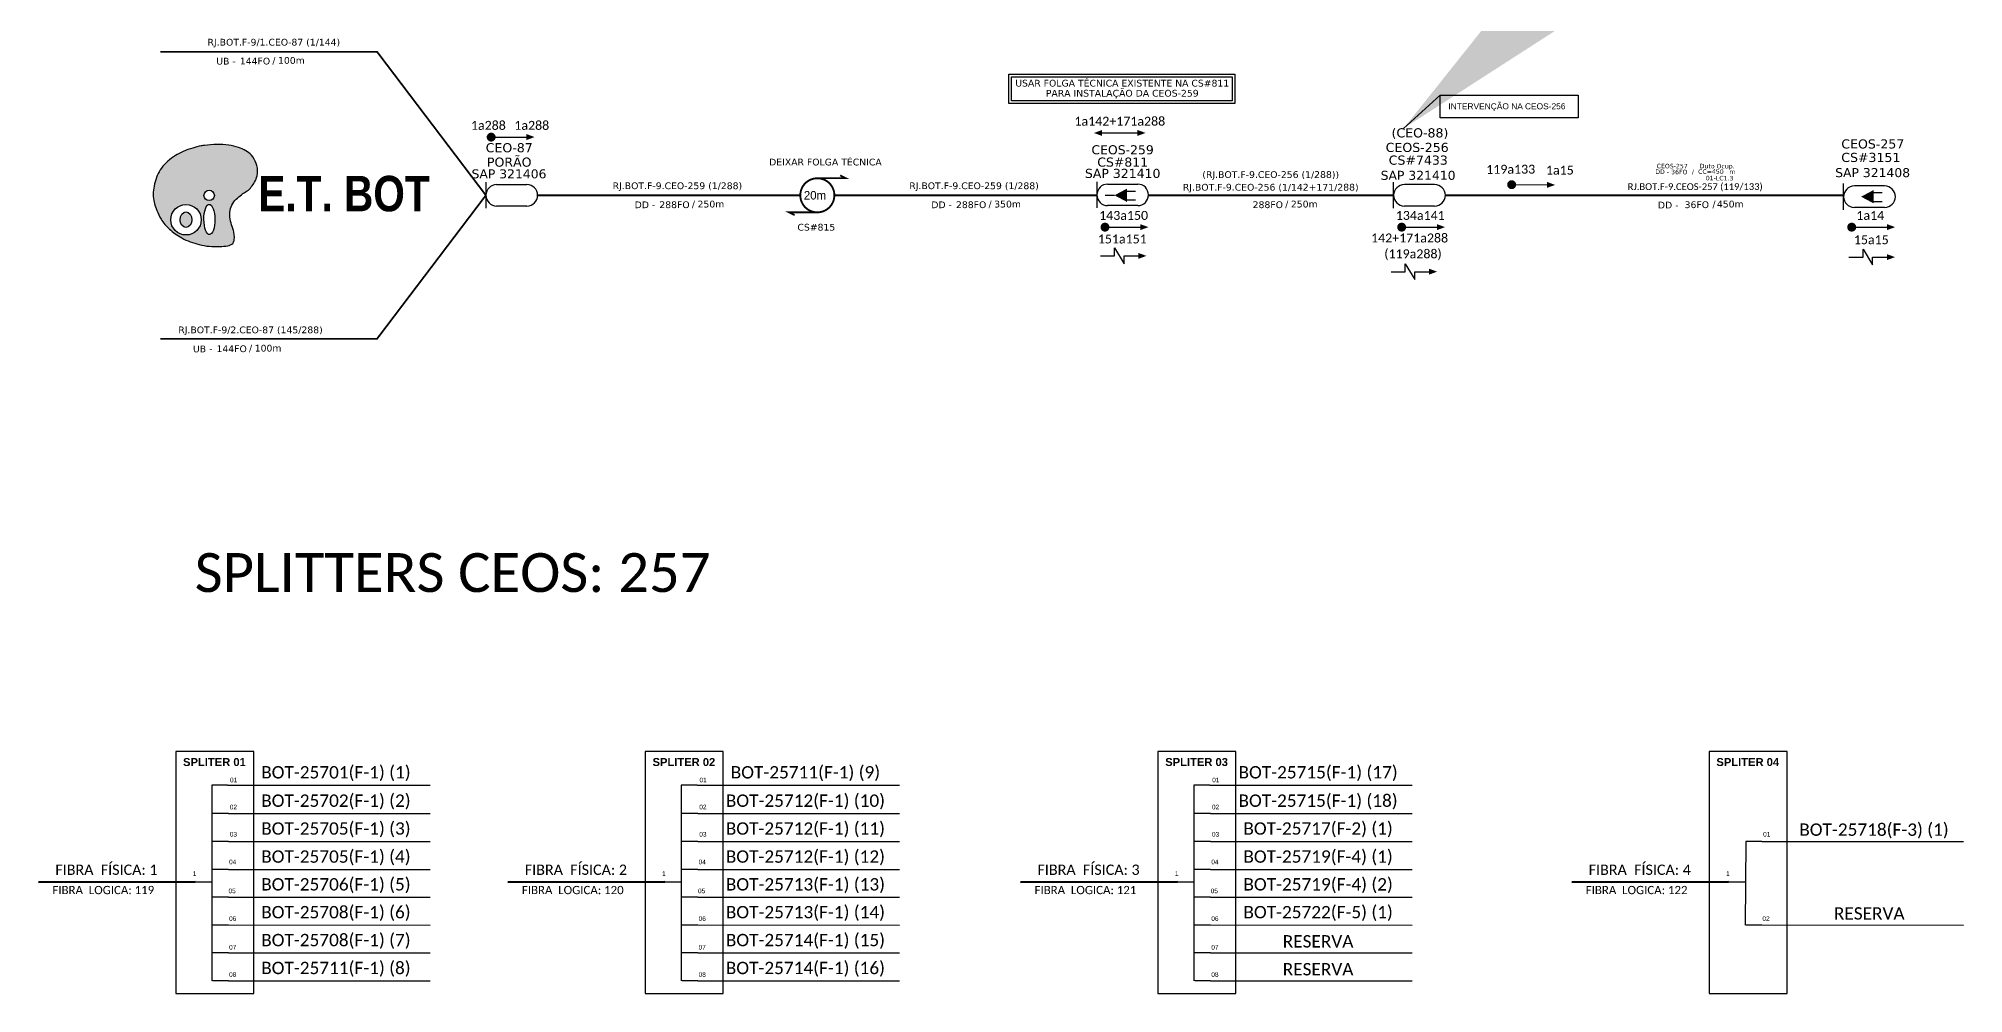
# Model space of a CAD drawing. Header units: millimetres. Extents: x 8485 to 9008, y -2695 to -2035.
# Drawn here: x 8543.5 to 8970.5, y -2247.3 to -2035.5 of the extents above; entities that cross this region are included whole.
import ezdxf
from ezdxf.enums import TextEntityAlignment as Align

# ---------------------------------------------------------------- set-up
doc = ezdxf.new("R2010")
doc.units = ezdxf.units.MM
doc.header["$MEASUREMENT"] = 0
doc.layers.add('10.4-Postes', color=1, linetype='Continuous', lineweight=0)
doc.layers.add('40.1-ETIQUETAS', color=1, linetype='Continuous', lineweight=20)
for name, color, linetype in [('20.4-CEOS', 1, 'Continuous'), ('20.5-CABO AÉREO', 1, 'Continuous'), ('20.5-CEO', 1, 'Continuous'), ('E.T.', 7, 'Continuous'), ('label_cabos', 7, 'Continuous'), ('SETA', 7, 'Continuous')]:
    doc.layers.add(name, color=color, linetype=linetype)
doc.styles.add('ARIAL', font='arial.ttf')
doc.styles.add('ROMANS', font='romans.shx')
doc.styles.add('siredit', font='verdana.ttf')
doc.styles.add('SWISS BIT', font='swisscb.ttf')
doc.dimstyles.new('CL', dxfattribs={"dimtxt": 1, "dimasz": 2, "dimexe": 0.18, "dimexo": 0.0625, "dimgap": 0.09, "dimtad": 0, "dimdec": 0, "dimrnd": 1, "dimzin": 0, "dimdsep": 46, "dimtxsty": 'siredit', "dimblk": 'NONE', "dimcen": 0, "dimse1": 1, "dimse2": 1, "dimsd1": 1, "dimsd2": 1, "dimclrt": 7, "dimadec": 0, "dimazin": 0, "dimtfac": 1, "dimtdec": 0, "dimtofl": 0, "dimtmove": 0, "dimatfit": 3, "dimfxl": 0, "dimtolj": 1, "dimtzin": 0, "dimarcsym": 0})

# ---------------------------------------------------------------- blocks, each defined once
blk = doc.blocks.new('ETIQUETA_RS5F')
at = {"layer": '40.1-ETIQUETAS', "color": 0, "style": 'siredit'}
blk.add_text('/', height=1.5, dxfattribs=at).set_placement((1.55, -1.95), align=Align.MIDDLE_RIGHT)
for tag, p in [('ETIQUETA_R_PRIMARIA', (1.18, 4.1)), ('ETIQUETA_R_SECUNDARIA', (1.18, 2.1)), ('F_ATIVAS/F_MORTAS', (1.11, -4.24))]:
    blk.add_attdef(tag, text='', height=1.5, dxfattribs=at).set_placement(p, align=Align.MIDDLE_CENTER)
for tag, p in [('TIPO_CABO', (-6.62, -2.12)), ('CAP_CABO', (0.37, -2.09))]:
    blk.add_attdef(tag, text='', height=1.5, dxfattribs=at).set_placement(p, align=Align.MIDDLE_RIGHT)
blk.add_attdef('METROS', text='', height=1.5, dxfattribs=at).set_placement((2.11, -1.95), align=Align.MIDDLE_LEFT)
for tag, p in [('FUSÃO_1', (0.82, -8.39)), ('FUSÃO_2', (0.82, -10.6)), ('FUSÃO_3', (0.82, -12.93)), ('FUSÃO_4', (0.82, -15.14)), ('FUSÃO_5', (0.82, -17.16))]:
    blk.add_attdef(tag, text='', height=1.5, dxfattribs=at).set_placement(p, align=Align.CENTER)
blk = doc.blocks.new('OI')
h = blk.add_hatch(color=40)
edge = h.paths.add_edge_path()
edge.add_spline(control_points=[(4.35, -0.67), (3.92, -0.99), (3.26, -1.5), (2.81, -2.59), (2.9, -3.5), (3.06, -4.27), (3.31, -4.85), (3.37, -5.39), (3.4, -5.88), (3.2, -6.4), (2.54, -6.61), (1.65, -6.63), (0.55, -6.67), (-0.56, -6.42), (-1.61, -6.14), (-2.77, -5.61), (-3.92, -4.77), (-4.89, -3.7), (-5.34, -2.65), (-5.6, -1.94), (-5.85, -0.96), (-5.71, 0.47), (-5.1, 2.02), (-4.14, 3.02), (-3.3, 3.61), (-2.37, 4.16), (-1.36, 4.44), (-0.56, 4.7), (0.79, 4.85), (2.24, 4.97), (3.79, 4.57), (4.67, 4.21), (5.44, 3.65), (5.76, 2.99), (6.03, 2.21), (6.01, 1.46), (5.72, 0.64), (5.31, 0.08), (4.88, -0.38), (4.51, -0.55), (4.35, -0.67)], knot_values=[0, 0, 0, 0, 1.60434, 2.417191, 3.427595, 4.282808, 4.776746, 5.304182, 5.888771, 6.258406, 6.858137, 7.79129, 8.986195, 10.124242, 11.187857, 12.242908, 13.953784, 15.414161, 16.515391, 17.349188, 17.675853, 19.552021, 21.515531, 22.568638, 23.63245, 24.621084, 25.782718, 26.745347, 27.142653, 29.870543, 31.004649, 31.921532, 32.709589, 33.801391, 34.042471, 35.192333, 35.971461, 36.628871, 37.254359, 37.836911, 37.836911, 37.836911, 37.836911], degree=3, periodic=0)
h.paths.add_polyline_path([(1.13, -0.87, -1), (-0.04, -0.87, -1)], flags=16)
edge = h.paths.add_edge_path(flags=16)
edge.add_ellipse((0.56, -3.59), major_axis=(-0.02, 1.71), ratio=0.361305, start_angle=0, end_angle=360)
h.paths.add_polyline_path([(-0.36, -3.62, -1), (-3.8, -3.62, -1)], flags=16)
edge = h.paths.add_edge_path(flags=0)
edge.add_ellipse((-2.08, -3.62), major_axis=(0, 0.885), ratio=0.758294, start_angle=0, end_angle=360)
at = {"color": 40}
for centre, radius in [((-2.08, -3.62), 1.72), ((0.54, -0.87), 0.587)]:
    blk.add_circle(centre, radius, dxfattribs=at)
blk.add_ellipse((0.56, -3.59), major_axis=(-0.02, 1.71), ratio=0.361305, dxfattribs=at)
blk.add_ellipse((-2.08, -3.62), major_axis=(0, 0.885), ratio=0.758294, start_param=-3.141592653589791, end_param=3.141592653589791, dxfattribs=at)
at = {"color": 40, "start_tangent": (-0.800898, -0.598801), "end_tangent": (-0.800898, -0.598801)}
blk.add_spline([(4.35, -0.67), (3.2, -1.78), (2.9, -2.54), (2.92, -3.55), (3.12, -4.38), (3.28, -4.85), (3.37, -5.37), (3.35, -5.95), (3.2, -6.29), (2.66, -6.55), (1.73, -6.63), (0.54, -6.62), (-0.58, -6.41), (-1.6, -6.11), (-2.56, -5.67), (-3.95, -4.67), (-4.89, -3.56), (-5.37, -2.56), (-5.64, -1.78), (-5.72, -1.46), (-5.63, 0.42), (-4.84, 2.22), (-4.13, 2.99), (-3.27, 3.62), (-2.4, 4.09), (-1.3, 4.47), (-0.37, 4.72), (0.02, 4.77), (2.75, 4.8), (3.85, 4.53), (4.69, 4.16), (5.31, 3.68), (5.85, 2.73), (5.93, 2.5), (5.94, 1.35), (5.67, 0.62), (5.29, 0.08), (4.84, -0.36), (4.35, -0.67)], degree=3, dxfattribs=at)
blk = doc.blocks.new('_None')
blk = doc.blocks.new('*U31')
at = {"layer": '20.5-CEO'}
for p, q in [((-1.56, 1.26), (1.8, 1.26)), ((1.8, -1.13), (-1.56, -1.13))]:
    blk.add_line(p, q, dxfattribs=at)
blk.add_lwpolyline([(-2.75, 1.51), (-2.75, -1.38)], dxfattribs=at)
for centre, start, end in [((-1.56, 0.07), 90, 270), ((1.8, 0.07), 270, 90)]:
    blk.add_arc(centre, 1.2, start, end, dxfattribs=at)
at = {"layer": '20.5-CEO', "color": 7, "style": 'siredit'}
for tag, p in [('FID', (0.11, 5.61)), ('LOCAL', (0.12, 4.23)), ('SAP', (0.12, 2.97)), ('FIBRAS_RESERVA', (0.12, -1.94))]:
    blk.add_attdef(tag, text='', height=1.01, dxfattribs=at).set_placement(p, align=Align.TOP_CENTER)
for tag, flags, p in [('ID_ATIVIDADE', 3, (0.11, -3.51)), ('FATOR', 1, (0.11, -4.82))]:
    blk.add_attdef(tag, text='', height=1.01, dxfattribs=dict(at, flags=flags)).set_placement(p, align=Align.TOP_CENTER)
at = {"layer": '20.5-CEO', "color": 7, "style": 'siredit', "flags": 3}
blk.add_attdef('QTDE', (-4.88, -7.06), '', height=1.01, dxfattribs=at)
blk = doc.blocks.new('Inst CB DT OCUP CFOA-SM-DD-S-36')
at = {"layer": 'label_cabos', "color": 0, "style": 'siredit'}
for tag, flags, p in [('ID_ATIVIDADE', 3, (1.31, 2.67)), ('FATOR', 1, (11.56, 2.55))]:
    blk.add_attdef(tag, text='', height=1, rotation=359.69, dxfattribs=dict(at, flags=flags)).set_placement(p, align=Align.MIDDLE_CENTER)
for tag, p in [('TIPO_CABO', (1.11, 0)), ('DESTINO_CABO', (3.13, 1.26)), ('CABO', (4.69, -0.05)), ('/', (7.71, -0.05)), ('LANCE', (10.41, 0.02)), ('TIPO_CABO', (13.11, 1.24)), ('UND', (16.46, 0)), ('FID', (13.65, -1.41))]:
    blk.add_attdef(tag, text='', height=1, rotation=359.69, dxfattribs=at).set_placement(p, align=Align.MIDDLE_CENTER)
blk.add_attdef('QTDE', (11.93, -0.45), '', height=1, rotation=359.69, dxfattribs=at)
blk = doc.blocks.new('*U28')
at = {"color": 3}
blk.add_lwpolyline([(0.0000405, 0.000041), (0.0001936, 0.000041), (0.0001936, 0.0000158), (0.0000405, 0.0000158)], close=True, dxfattribs=at)
at = {"color": 3, "style": 'ARIAL'}
blk.add_attdef('SERVIÇO_EM_EMENDA_EXIST', text='', height=0.00000666, dxfattribs=at).set_placement((0.0001321, 0.0000254), align=Align.RIGHT)
blk.add_attdef('FID', (0.0001344, 0.0000254), '', height=0.00000666, dxfattribs=at)
at = {"layer": '10.4-Postes', "lineweight": 0, "style": 'ROMANS'}
for tag, p, flags in [('ID_ATIVIDADE', (-0.0000068, -0.0000086), 3), ('QTDE', (-0.000006, -0.000014), 3), ('FATOR', (-0.0000019, -0.0000113), 1)]:
    blk.add_attdef(tag, p, '', height=0.00000209, dxfattribs=dict(at, flags=flags))
at = {"color": 3}
blk.add_leader([(-0.0000002, 0.0000042), (0.0000405, 0.000041)], dimstyle='CL', override={"dimgap": 0.09, "dimtad": 0}, dxfattribs=at)

msp = doc.modelspace()

# ---------------------------------------------------------------- linework, layer by layer
at = {"color": 7, "linetype": 'Continuous'}
for p, q in [((8581.88, -2201.06), (8581.88, -2244.49)), ((8585.4, -2201.06), (8581.88, -2201.06)), ((8686.05, -2201.06), (8686.05, -2244.49)), ((8689.56, -2201.06), (8686.05, -2201.06)), ((8799.8, -2201.06), (8799.8, -2244.49)), ((8803.32, -2201.06), (8799.8, -2201.06)), ((8585.58, -2207.35), (8582.06, -2207.35)), ((8689.74, -2207.35), (8686.23, -2207.35)), ((8803.49, -2207.35), (8799.98, -2207.35)), ((8585.58, -2213.54), (8582.06, -2213.54)), ((8689.74, -2213.54), (8686.23, -2213.54)), ((8803.49, -2213.54), (8799.98, -2213.54)), ((8922.26, -2213.54), (8922.09, -2232.09)), ((8925.78, -2213.54), (8922.26, -2213.54)), ((8585.58, -2219.76), (8582.06, -2219.76)), ((8689.74, -2219.76), (8686.23, -2219.76)), ((8803.49, -2219.76), (8799.98, -2219.76)), ((8578.24, -2222.49), (8581.87, -2222.49)), ((8682.4, -2222.49), (8686.03, -2222.49)), ((8796.15, -2222.49), (8799.78, -2222.49)), ((8918.44, -2222.49), (8922.07, -2222.49)), ((8585.58, -2225.92), (8582.06, -2225.92)), ((8689.74, -2225.92), (8686.23, -2225.92)), ((8803.49, -2225.92), (8799.98, -2225.92)), ((8585.58, -2232.09), (8582.06, -2232.09)), ((8689.74, -2232.09), (8686.23, -2232.09)), ((8803.49, -2232.09), (8799.98, -2232.09)), ((8925.78, -2232.09), (8922.26, -2232.09)), ((8585.58, -2238.28), (8582.06, -2238.28)), ((8689.74, -2238.28), (8686.23, -2238.28)), ((8803.49, -2238.28), (8799.98, -2238.28)), ((8585.58, -2244.46), (8582.06, -2244.46)), ((8689.74, -2244.46), (8686.23, -2244.46)), ((8803.49, -2244.46), (8799.98, -2244.46))]:
    msp.add_line(p, q, dxfattribs=at)
at = {"color": 10, "linetype": 'Continuous'}
for p, q in [((8585.4, -2201.06), (8630.35, -2201.08)), ((8689.56, -2201.06), (8734.51, -2201.08)), ((8803.32, -2201.06), (8848.26, -2201.08)), ((8585.58, -2207.35), (8630.35, -2207.36)), ((8689.74, -2207.35), (8734.51, -2207.36)), ((8803.49, -2207.35), (8848.26, -2207.36)), ((8585.58, -2213.53), (8630.35, -2213.54)), ((8689.74, -2213.53), (8734.51, -2213.54)), ((8803.49, -2213.53), (8848.26, -2213.54)), ((8925.78, -2213.53), (8970.55, -2213.54)), ((8585.58, -2219.75), (8630.35, -2219.76)), ((8689.74, -2219.75), (8734.51, -2219.76)), ((8803.49, -2219.75), (8848.26, -2219.76)), ((8585.58, -2225.91), (8630.35, -2225.93)), ((8689.74, -2225.91), (8734.51, -2225.93)), ((8803.49, -2225.91), (8848.26, -2225.93)), ((8585.58, -2232.08), (8630.35, -2232.09)), ((8689.74, -2232.08), (8734.51, -2232.09)), ((8803.49, -2232.08), (8848.26, -2232.09)), ((8925.78, -2232.08), (8970.55, -2232.09)), ((8585.58, -2238.27), (8630.35, -2238.28)), ((8689.74, -2238.27), (8734.51, -2238.28)), ((8803.49, -2238.27), (8848.26, -2238.28)), ((8585.58, -2244.46), (8630.35, -2244.47)), ((8689.74, -2244.46), (8734.51, -2244.47)), ((8803.49, -2244.46), (8848.26, -2244.47))]:
    msp.add_line(p, q, dxfattribs=at)
at = {"color": 1, "linetype": 'Continuous', "lineweight": 60}
for p, q in [((8578.24, -2222.49), (8543.45, -2222.6)), ((8682.4, -2222.49), (8647.61, -2222.6)), ((8796.15, -2222.49), (8761.36, -2222.6)), ((8918.44, -2222.49), (8883.65, -2222.6))]:
    msp.add_line(p, q, dxfattribs=at)
at = {"color": 3}
for points in [[(8758.77, -2043.35), (8808.89, -2043.35), (8808.89, -2049.85), (8758.77, -2049.85)], [(8759.36, -2043.95), (8808.29, -2043.95), (8808.29, -2049.25), (8759.36, -2049.25)]]:
    msp.add_lwpolyline(points, close=True, dxfattribs=at)
at = {"color": 0, "const_width": 0.99}
for points in [[(8643.39, -2057.33, 1), (8644.38, -2057.33, 1)], [(8869.81, -2067.87, 1), (8870.8, -2067.88, 1)], [(8779.58, -2077.3, 1), (8780.57, -2077.3, 1)], [(8845.4, -2077.3, 1), (8846.39, -2077.3, 1)], [(8945.25, -2077.3, 1), (8946.24, -2077.3, 1)]]:
    msp.add_lwpolyline(points, format="xyb", close=True, dxfattribs=at)
at = {"color": 5, "const_width": 0.42}
msp.add_lwpolyline([(8716.25, -2066.45, 1.000012), (8716.25, -2074.01, 0.999978)], format="xyb", close=True, dxfattribs=at)
at = {"color": 5, "const_width": 0.394}
for points in [[(8716.25, -2066.45), (8722.55, -2066.45), (8721.29, -2065.82)], [(8716.25, -2074.01), (8709.95, -2074.01), (8711.21, -2074.64)]]:
    msp.add_lwpolyline(points, dxfattribs=at)
at = {"color": 0}
for points in [[(8782.2, -2083.67), (8782.2, -2081.92), (8784.29, -2085.42), (8784.3, -2083.67)], [(8948.3, -2083.94), (8948.3, -2082.19), (8950.39, -2085.69), (8950.39, -2083.94)], [(8846.7, -2087.17), (8846.7, -2085.42), (8848.79, -2088.92), (8848.79, -2087.17)]]:
    msp.add_lwpolyline(points, dxfattribs=at)
at = {"color": 7}
for points in [[(8573.92, -2247.28), (8591.2, -2247.28), (8591.2, -2193.62), (8573.92, -2193.62)], [(8678.08, -2247.28), (8695.36, -2247.28), (8695.36, -2193.62), (8678.08, -2193.62)], [(8791.83, -2247.28), (8809.11, -2247.28), (8809.11, -2193.62), (8791.83, -2193.62)], [(8914.12, -2247.28), (8931.4, -2247.28), (8931.4, -2193.62), (8914.12, -2193.62)]]:
    msp.add_lwpolyline(points, close=True, dxfattribs=at)
at = {"layer": '20.4-CEOS', "color": 5}
for p, q in [((8853.21, -2067.83), (8846.5, -2067.83)), ((8853.21, -2072.62), (8846.5, -2072.62))]:
    msp.add_line(p, q, dxfattribs=at)
at = {"layer": '20.4-CEOS', "color": 8}
for p, q in [((8953.04, -2068.15), (8946.33, -2068.15)), ((8953.04, -2072.93), (8946.33, -2072.93))]:
    msp.add_line(p, q, dxfattribs=at)
for points in [[(8780.14, -2070.23), (8782.18, -2070.23)], [(8784.83, -2069.28), (8786.87, -2069.28)], [(8784.83, -2071.27), (8786.87, -2071.27)], [(8943.93, -2073.43), (8943.93, -2067.65)], [(8950.48, -2069.59), (8952.52, -2069.59)], [(8950.48, -2071.58), (8952.52, -2071.58)]]:
    msp.add_lwpolyline(points, dxfattribs=at)
for points in [[(8782.18, -2070.23, 0, 2.95, 0), (8784.95, -2070.23, 2.95, 2.95, 0)], [(8947.83, -2070.54, 0, 2.95, 0), (8950.6, -2070.54, 2.95, 2.95, 0)]]:
    msp.add_lwpolyline(points, format="xyseb", dxfattribs=at)
at = {"layer": '20.4-CEOS', "color": 5}
msp.add_lwpolyline([(8844.11, -2073.11), (8844.11, -2067.34)], dxfattribs=at)
for centre, start, end in [((8846.5, -2070.23), 90, 270), ((8853.21, -2070.23), 270, 90)]:
    msp.add_arc(centre, 2.39, start, end, dxfattribs=at)
at = {"layer": '20.4-CEOS', "color": 8}
for centre, start, end in [((8946.33, -2070.54), 90, 270), ((8953.04, -2070.54), 270, 90)]:
    msp.add_arc(centre, 2.39, start, end, dxfattribs=at)
at = {"layer": '20.5-CABO AÉREO', "color": 5, "ltscale": 50, "const_width": 0.4}
for points in [[(8570.5, -2038.4), (8618.57, -2038.4), (8642.71, -2070.23)], [(8570.5, -2102.05), (8618.57, -2102.05), (8642.71, -2070.23)], [(8654.21, -2070.23), (8712.47, -2070.23)], [(8720.03, -2070.23), (8778.29, -2070.23)], [(8789.79, -2070.23), (8844.11, -2070.23)]]:
    msp.add_lwpolyline(points, dxfattribs=at)
at = {"layer": '20.5-CABO AÉREO', "color": 1, "ltscale": 50, "const_width": 0.4}
msp.add_lwpolyline([(8855.61, -2070.23), (8943.95, -2070.23)], dxfattribs=at)
at = {"layer": '20.5-CEO', "color": 5}
for p, q in [((8645.1, -2067.84), (8651.8, -2067.84)), ((8651.8, -2072.62), (8645.1, -2072.62))]:
    msp.add_line(p, q, dxfattribs=at)
msp.add_lwpolyline([(8642.71, -2067.35), (8642.71, -2073.11)], dxfattribs=at)
for centre, start, end in [((8645.1, -2070.23), 90, 270), ((8651.8, -2070.23), 270, 90)]:
    msp.add_arc(centre, 2.39, start, end, dxfattribs=at)
at = {"layer": 'SETA', "color": 0}
for points in [[(8643.89, -2057.33), (8652.4, -2057.33)], [(8779.44, -2056.41), (8787.95, -2056.41)], [(8870.3, -2067.87), (8878.81, -2067.94)], [(8780.07, -2077.3), (8788.58, -2077.3)], [(8845.89, -2077.3), (8854.4, -2077.3)], [(8945.74, -2077.3), (8954.25, -2077.3)], [(8779.04, -2083.67), (8782.2, -2083.67)], [(8784.3, -2083.67), (8787.46, -2083.67)], [(8945.14, -2083.94), (8948.3, -2083.94)], [(8950.39, -2083.94), (8953.55, -2083.94)], [(8843.54, -2087.17), (8846.7, -2087.17)], [(8848.79, -2087.17), (8851.95, -2087.17)]]:
    msp.add_lwpolyline(points, dxfattribs=at)
for points in [[(8651.72, -2056.65), (8653.53, -2057.31), (8651.72, -2057.97)], [(8779.44, -2055.75), (8777.63, -2056.41), (8779.44, -2057.07)], [(8787.27, -2055.74), (8789.08, -2056.4), (8787.27, -2057.06)], [(8878.13, -2067.26), (8879.94, -2067.93), (8878.12, -2068.58)], [(8787.9, -2076.63), (8789.72, -2077.29), (8787.9, -2077.95)], [(8853.72, -2076.63), (8855.53, -2077.29), (8853.72, -2077.95)], [(8953.57, -2076.63), (8955.38, -2077.29), (8953.57, -2077.95)], [(8787.46, -2083.01), (8789.27, -2083.67), (8787.46, -2084.33)], [(8953.55, -2083.28), (8955.37, -2083.94), (8953.55, -2084.6)], [(8851.95, -2086.51), (8853.77, -2087.17), (8851.95, -2087.83)]]:
    msp.add_solid(points, dxfattribs=at)

# ---------------------------------------------------------------- block references
at = {"color": 0, "lineweight": 0, "xscale": 199999.9999999376, "yscale": 199999.9999999367, "zscale": 199999.9999999376}
msp.add_blockref('*U28', (8846.37, -2056.23), dxfattribs=at).add_auto_attribs({'SERVIÇO_EM_EMENDA_EXIST': 'INTERVENÇÃO NA', 'FID': 'CEOS-256'})
at = {"color": 6, "lineweight": 0}
ref = msp.add_blockref('Inst CB DT OCUP CFOA-SM-DD-S-36', (8902.79, -2065.01), dxfattribs=at)
ref.add_attrib('DESTINO_CABO', 'CEOS-257', dxfattribs={"layer": 'label_cabos', "color": 0, "height": 1, "rotation": 359.69, "style": 'siredit'}).set_placement((8905.92, -2063.75), align=Align.MIDDLE_CENTER)
ref.add_attrib('TIPO_CABO', 'Duto Ocup.', dxfattribs={"layer": 'label_cabos', "color": 0, "height": 1, "rotation": 359.69, "style": 'siredit'}).set_placement((8915.9, -2063.76), align=Align.MIDDLE_CENTER)
ref.add_attrib('/', '/', dxfattribs={"layer": 'label_cabos', "color": 0, "height": 1, "rotation": 359.69, "style": 'siredit'}).set_placement((8910.51, -2065.06), align=Align.MIDDLE_CENTER)
ref.add_attrib('FID', '01-LC1.3', dxfattribs={"layer": 'label_cabos', "color": 0, "height": 1, "rotation": 359.69, "style": 'siredit'}).set_placement((8916.44, -2066.42), align=Align.MIDDLE_CENTER)
ref.add_attrib('LANCE', 'CC=', dxfattribs={"layer": 'label_cabos', "color": 0, "height": 1, "rotation": 359.69, "style": 'siredit'}).set_placement((8913.2, -2064.99), align=Align.MIDDLE_CENTER)
ref.add_attrib('UND', 'm', dxfattribs={"layer": 'label_cabos', "color": 0, "height": 1, "rotation": 359.69, "style": 'siredit'}).set_placement((8919.26, -2065.01), align=Align.MIDDLE_CENTER)
ref.add_attrib('CABO', '36FO', dxfattribs={"layer": 'label_cabos', "color": 0, "height": 1, "rotation": 359.69, "style": 'siredit'}).set_placement((8907.48, -2065.06), align=Align.MIDDLE_CENTER)
ref.add_attrib('TIPO_CABO', 'DD - ', dxfattribs={"layer": 'label_cabos', "color": 0, "height": 1, "rotation": 359.69, "style": 'siredit'}).set_placement((8903.9, -2065.01), align=Align.MIDDLE_CENTER)
ref.add_attrib('QTDE', '450', (8914.72, -2065.46), dxfattribs={"layer": 'label_cabos', "color": 0, "height": 1, "rotation": 359.69, "style": 'siredit'})
at = {"layer": '20.5-CEO', "color": 0, "lineweight": 0}
ref = msp.add_blockref('*U31', (8783.76, -2070.28), dxfattribs=dict(at, xscale=1.988185211695964, yscale=1.988185211695054, zscale=1.988185211695246))
ref.add_attrib('LOCAL', 'CS#811', dxfattribs={"color": 7, "height": 2.016, "style": 'siredit'}).set_placement((8784, -2061.86), align=Align.TOP_CENTER)
ref.add_attrib('SAP', 'SAP 321410', dxfattribs={"color": 7, "height": 2.016, "style": 'siredit'}).set_placement((8784, -2064.36), align=Align.TOP_CENTER)
ref.add_attrib('FID', 'CEOS-259', dxfattribs={"layer": '20.4-CEOS', "color": 7, "height": 2.007, "style": 'siredit'}).set_placement((8783.98, -2059.13), align=Align.TOP_CENTER)
at = {"layer": '40.1-ETIQUETAS', "color": 0}
ref = msp.add_blockref('ETIQUETA_RS5F', (8594.48, -2038.37), dxfattribs=at)
ref.add_attrib('ETIQUETA_R_SECUNDARIA', 'RJ.BOT.F-9/1.CEO-87 (1/144)', dxfattribs={"color": 0, "height": 1.5, "style": 'siredit'}).set_placement((8595.66, -2036.27), align=Align.MIDDLE_CENTER)
ref.add_attrib('TIPO_CABO', 'UB - ', dxfattribs={"color": 0, "height": 1.5, "style": 'siredit'}).set_placement((8587.86, -2040.48), align=Align.MIDDLE_RIGHT)
ref.add_attrib('CAP_CABO', '144FO', dxfattribs={"color": 0, "height": 1.5, "style": 'siredit'}).set_placement((8594.85, -2040.46), align=Align.MIDDLE_RIGHT)
ref.add_attrib('METROS', '100m', dxfattribs={"color": 0, "height": 1.5, "style": 'siredit'}).set_placement((8596.59, -2040.32), align=Align.MIDDLE_LEFT)
ref = msp.add_blockref('ETIQUETA_RS5F', (8589.3, -2102.18), dxfattribs=at)
ref.add_attrib('ETIQUETA_R_SECUNDARIA', 'RJ.BOT.F-9/2.CEO-87 (145/288)', dxfattribs={"color": 0, "height": 1.5, "style": 'siredit'}).set_placement((8590.49, -2100.08), align=Align.MIDDLE_CENTER)
ref.add_attrib('TIPO_CABO', 'UB - ', dxfattribs={"color": 0, "height": 1.5, "style": 'siredit'}).set_placement((8582.69, -2104.3), align=Align.MIDDLE_RIGHT)
ref.add_attrib('CAP_CABO', '144FO', dxfattribs={"color": 0, "height": 1.5, "style": 'siredit'}).set_placement((8589.67, -2104.27), align=Align.MIDDLE_RIGHT)
ref.add_attrib('METROS', '100m', dxfattribs={"color": 0, "height": 1.5, "style": 'siredit'}).set_placement((8591.42, -2104.14), align=Align.MIDDLE_LEFT)
at = {"layer": 'E.T.', "color": 7, "xscale": 1.965288924615379, "yscale": 1.965288909013907, "zscale": 1.965288907678581}
msp.add_blockref('OI', (8580.26, -2068.54), dxfattribs=at)

# ---------------------------------------------------------------- texts
at = {"color": 0}
msp.add_text('20m', height=1.89, dxfattribs=at).set_placement((8713.27, -2071.17))
at = {"color": 5, "char_height": 1.98, "width": 25.1052, "attachment_point": 5}
for s, insert in [('{\\fCalibri|b0|i0|c0|p34;\\C7;1a288}', (8643.26, -2054.73)), ('{\\fCalibri|b0|i0|c0|p34;(119a288)}', (8848.41, -2083.43))]:
    msp.add_mtext(s, dxfattribs=dict(at, insert=insert))
at = {"color": 0, "char_height": 1.98, "width": 25.1052, "attachment_point": 5}
for s, insert in [('{\\fCalibri|b0|i0|c0|p34;\\C7;1a288}', (8652.89, -2054.73)), ('{\\fCalibri|b0|i0|c0|p34;\\C7;1a142\\C0;+171a288}', (8783.36, -2053.81)), ('{\\fCalibri|b0|i0|c0|p34;\\C7;1a15}', (8881, -2064.66)), ('{\\fCalibri|b0|i0|c0|p34;\\C7;143a150}', (8784.2, -2074.7)), ('{\\fCalibri|b0|i0|c0|p34;\\C7;134a141}', (8850.02, -2074.7)), ('{\\fCalibri|b0|i0|c0|p34;\\C7;1a14}', (8949.87, -2074.7)), ('{\\fCalibri|b0|i0|c0|p34;151a151}', (8783.91, -2079.93)), ('{\\fCalibri|b0|i0|c0|p34;142+171a288}', (8847.65, -2079.71)), ('{\\fCalibri|b0|i0|c0|p34;\\C7;15a15}', (8950.09, -2080.1))]:
    msp.add_mtext(s, dxfattribs=dict(at, insert=insert))
at = {"color": 0, "insert": (8870.09, -2064.47), "char_height": 1.98, "width": 25.1052, "attachment_point": 5, "rotation": 0.2912}
msp.add_mtext('{\\fCalibri|b0|i0|c0|p34;\\C7;119a133}', dxfattribs=at)
at = {"attachment_point": 5}
for s, insert, char_height, width in [('{\\fCalibri|b0|i0|c0|p34;\\C7;SPLITTERS CEOS: 257}', (8635.33, -2153.97), 8.64, 131.666), ('{\\fArial|b1|i0|c0|p34;\\H1x;\\C10;SPLITER 01}', (8582.48, -2195.95), 1.7753, 17.28), ('{\\fArial|b1|i0|c0|p34;\\C10;SPLITER 02}', (8686.64, -2195.95), 1.7753, 17.28), ('{\\fArial|b1|i0|c0|p34;\\C10;SPLITER 03}', (8800.39, -2195.95), 1.7753, 17.28), ('{\\fArial|b1|i0|c0|p34;\\C10;SPLITER 04}', (8922.68, -2195.95), 1.7753, 17.28), ('\\C7;\\fArial|b0|i0|;\\H1.0273588255048;01 ', (8586.75, -2199.92), 1.7753, 3.5602), ('\\pt9;{\\fCalibri|b0|i0|c0|p34;\\C7;BOT-25701(F-1) (1)}', (8609.44, -2198.51), 2.7432, 40.9104), ('\\C7;\\fArial|b0|i0|;\\H1.0273588255048;01 ', (8690.91, -2199.92), 1.7753, 3.5602), ('\\pt9;{\\fCalibri|b0|i0|c0|p34;\\C7;BOT-25711(F-1) (9)}', (8713.61, -2198.51), 2.7432, 40.9104), ('\\C7;\\fArial|b0|i0|;\\H1.0273588255048;01 ', (8804.66, -2199.92), 1.7753, 3.5602), ('\\pt9;{\\fCalibri|b0|i0|c0|p34;\\C7;BOT-25715(F-1) (17)}', (8827.36, -2198.51), 2.7432, 40.9104), ('\\pt9;{\\fCalibri|b0|i0|c0|p34;\\C7;BOT-25702(F-1) (2)}', (8609.44, -2204.8), 2.7432, 40.9104), ('\\pt9;{\\fCalibri|b0|i0|c0|p34;\\C7;BOT-25712(F-1) (10)}', (8713.61, -2204.8), 2.7432, 40.9104), ('\\pt9;{\\fCalibri|b0|i0|c0|p34;\\C7;BOT-25715(F-1) (18)}', (8827.35, -2204.8), 2.7432, 40.9104), ('\\C7;\\fArial|b0|i0|;\\H1.0273588255048;02 ', (8586.69, -2205.92), 1.7753, 3.7582), ('\\C7;\\fArial|b0|i0|;\\H1.0273588255048;02 ', (8690.86, -2205.92), 1.7753, 3.7582), ('\\C7;\\fArial|b0|i0|;\\H1.0273588255048;02 ', (8804.61, -2205.92), 1.7753, 3.7582), ('\\C7;\\fArial|b0|i0|;\\H1.0273588255048;03 ', (8586.69, -2211.97), 1.7753, 3.456), ('\\pt9;{\\fCalibri|b0|i0|c0|p34;\\C7;BOT-25705(F-1) (3)}', (8609.44, -2210.98), 2.7432, 40.9104), ('\\C7;\\fArial|b0|i0|;\\H1.0273588255048;03 ', (8690.86, -2211.97), 1.7753, 3.456), ('\\pt9;{\\fCalibri|b0|i0|c0|p34;\\C7;BOT-25712(F-1) (11)}', (8713.6, -2210.98), 2.7432, 40.9104), ('\\C7;\\fArial|b0|i0|;\\H1.0273588255048;03 ', (8804.61, -2211.97), 1.7753, 3.456), ('\\pt9;{\\fCalibri|b0|i0|c0|p34;\\C7;BOT-25717(F-2) (1)}', (8827.35, -2210.98), 2.7432, 40.9104), ('{\\fArial|b0|i0|c0|p34;\\H0.5787x;\\C7;01}', (8926.89, -2211.97), 1.7753, 3.456), ('\\pt9;{\\fCalibri|b0|i0|c0|p34;\\C7;BOT-25718(F-3) (1)}', (8950.69, -2211.23), 2.7432, 40.9104), ('\\pt9;{\\fCalibri|b0|i0|c0|p34;\\C7;BOT-25705(F-1) (4)}', (8609.44, -2217.2), 2.7432, 40.9104), ('\\pt9;{\\fCalibri|b0|i0|c0|p34;\\C7;BOT-25712(F-1) (12)}', (8713.6, -2217.2), 2.7432, 40.9104), ('\\pt9;{\\fCalibri|b0|i0|c0|p34;\\C7;BOT-25719(F-4) (1)}', (8827.35, -2217.2), 2.7432, 40.9104), ('{\\fCalibri|b0|i0|c0|p34;\\C7;FIBRA  FÍSICA: 1}', (8558.52, -2219.84), 2.2859, 34.56), ('\\C7;\\fArial|b0|i0|;\\H1.0273588255048;1', (8578.07, -2220.67), 1.7753, 1.7584), ('\\C7;\\fArial|b0|i0|;\\H1.0273588255048;04 ', (8586.54, -2218.11), 1.7753, 3.7582), ('{\\fCalibri|b0|i0|c0|p34;\\C7;FIBRA  FÍSICA: 2}', (8662.68, -2219.84), 2.2859, 34.56), ('\\C7;\\fArial|b0|i0|;\\H1.0273588255048;1', (8682.23, -2220.67), 1.7753, 1.7584), ('\\C7;\\fArial|b0|i0|;\\H1.0273588255048;04 ', (8690.71, -2218.11), 1.7753, 3.7582), ('{\\fCalibri|b0|i0|c0|p34;\\C7;FIBRA  FÍSICA: 3}', (8776.43, -2219.84), 2.2859, 34.56), ('\\C7;\\fArial|b0|i0|;\\H1.0273588255048;1', (8795.98, -2220.67), 1.7753, 1.7584), ('\\C7;\\fArial|b0|i0|;\\H1.0273588255048;04 ', (8804.46, -2218.11), 1.7753, 3.7582), ('{\\fCalibri|b0|i0|c0|p34;\\C7;FIBRA  FÍSICA: 4}', (8898.72, -2219.84), 2.2859, 34.56), ('\\C7;\\fArial|b0|i0|;\\H1.0273588255048;1', (8918.27, -2220.67), 1.7753, 1.7584), ('{\\fCalibri|b0|i0|c0|p34;\\C7;FIBRA  LOGICA: 119}', (8557.83, -2224.34), 1.8289, 34.56), ('\\C7;\\fArial|b0|i0|;\\H1.0273588255048;05 ', (8586.41, -2224.53), 1.7753, 4.6222), ('\\pt9;{\\fCalibri|b0|i0|c0|p34;\\C7;BOT-25706(F-1) (5)}', (8609.44, -2223.36), 2.7432, 40.9104), ('{\\fCalibri|b0|i0|c0|p34;\\C7;FIBRA  LOGICA: 120}', (8661.99, -2224.34), 1.8289, 34.56), ('\\C7;\\fArial|b0|i0|;\\H1.0273588255048;05 ', (8690.58, -2224.53), 1.7753, 4.6222), ('\\pt9;{\\fCalibri|b0|i0|c0|p34;\\C7;BOT-25713(F-1) (13)}', (8713.61, -2223.36), 2.7432, 40.9104), ('{\\fCalibri|b0|i0|c0|p34;\\C7;FIBRA  LOGICA: 121}', (8775.74, -2224.34), 1.8289, 34.56), ('\\C7;\\fArial|b0|i0|;\\H1.0273588255048;05 ', (8804.33, -2224.53), 1.7753, 4.6222), ('\\pt9;{\\fCalibri|b0|i0|c0|p34;\\C7;BOT-25719(F-4) (2)}', (8827.36, -2223.36), 2.7432, 40.9104), ('{\\fCalibri|b0|i0|c0|p34;\\C7;FIBRA  LOGICA: 122}', (8898.03, -2224.34), 1.8289, 34.56), ('\\pt9;{\\fCalibri|b0|i0|c0|p34;\\C7;BOT-25708(F-1) (6)}', (8609.44, -2229.53), 2.7432, 40.9104), ('\\pt9;{\\fCalibri|b0|i0|c0|p34;\\C7;BOT-25713(F-1) (14)}', (8713.61, -2229.53), 2.7432, 40.9104), ('\\pt9;{\\fCalibri|b0|i0|c0|p34;\\C7;BOT-25722(F-5) (1)}', (8827.36, -2229.53), 2.7432, 40.9104), ('\\pt9;{\\fCalibri|b0|i0|c0|p34;\\C7;RESERVA}', (8949.64, -2229.53), 2.7432, 40.9104), ('\\C7;\\fArial|b0|i0|;\\H1.0273588255048;06 ', (8586.54, -2230.67), 1.7753, 3.7582), ('\\pt9;{\\fCalibri|b0|i0|c0|p34;\\C7;BOT-25708(F-1) (7)}', (8609.44, -2235.72), 2.7432, 40.9104), ('\\C7;\\fArial|b0|i0|;\\H1.0273588255048;06 ', (8690.71, -2230.67), 1.7753, 3.7582), ('\\pt9;{\\fCalibri|b0|i0|c0|p34;\\C7;BOT-25714(F-1) (15)}', (8713.61, -2235.72), 2.7432, 40.9104), ('\\C7;\\fArial|b0|i0|;\\H1.0273588255048;06 ', (8804.46, -2230.67), 1.7753, 3.7582), ('{\\fArial|b0|i0|c0|p34;\\H0.5787x;\\C7;02}', (8926.74, -2230.67), 1.7753, 3.7582), ('\\C7;\\fArial|b0|i0|;\\H1.0273588255048;07 ', (8586.54, -2237.03), 1.7753, 3.7582), ('\\C7;\\fArial|b0|i0|;\\H1.0273588255048;07 ', (8690.71, -2237.03), 1.7753, 3.7582), ('\\C7;\\fArial|b0|i0|;\\H1.0273588255048;07 ', (8804.46, -2237.03), 1.7753, 3.7582), ('\\pt9;{\\fCalibri|b0|i0|c0|p34;\\C7;RESERVA}', (8827.35, -2235.72), 2.7432, 40.9104), ('\\pt9;{\\fCalibri|b0|i0|c0|p34;\\C7;BOT-25711(F-1) (8)}', (8609.44, -2241.91), 2.7432, 40.9104), ('\\pt9;{\\fCalibri|b0|i0|c0|p34;\\C7;BOT-25714(F-1) (16)}', (8713.6, -2241.91), 2.7432, 40.9104), ('\\pt9;{\\fCalibri|b0|i0|c0|p34;\\C7;RESERVA}', (8827.35, -2241.91), 2.7432, 40.9104), ('\\C7;\\fArial|b0|i0|;\\H1.0273588255048;08 ', (8586.54, -2243.08), 1.7753, 3.7582), ('\\C7;\\fArial|b0|i0|;\\H1.0273588255048;08 ', (8690.71, -2243.08), 1.7753, 3.7582), ('\\C7;\\fArial|b0|i0|;\\H1.0273588255048;08 ', (8804.46, -2243.08), 1.7753, 3.7582)]:
    msp.add_mtext(s, dxfattribs=dict(at, insert=insert, char_height=char_height, width=width))
at = {"layer": '20.4-CEOS', "color": 1, "style": 'siredit'}
msp.add_text('CEOS-256', height=2.028, dxfattribs=at).set_placement((8849.34, -2059.61), align=Align.MIDDLE_CENTER)
at = {"layer": '20.4-CEOS', "color": 5, "style": 'siredit'}
msp.add_text('(CEO-88)', height=2.028, dxfattribs=at).set_placement((8849.95, -2056.38), align=Align.MIDDLE_CENTER)
at = {"layer": '20.4-CEOS', "color": 7, "style": 'siredit'}
for s, height, p in [('CEOS-257', 2.028, (8950.43, -2058.83)), ('CEO-87', 2.028, (8647.89, -2059.68)), ('PORÃO', 2.028, (8647.89, -2062.87)), ('CS#7433', 2.028, (8849.58, -2062.43)), ('CS#3151 ', 2.028, (8950.43, -2061.83)), ('SAP 321406', 2, (8647.84, -2065.47)), ('SAP 321410', 2, (8849.54, -2065.8)), ('SAP 321408', 2, (8950.39, -2065.2))]:
    msp.add_text(s, height=height, dxfattribs=at).set_placement(p, align=Align.MIDDLE_CENTER)
at = {"layer": '40.1-ETIQUETAS', "color": 0, "style": 'siredit'}
for s, p in [('USAR FOLGA TÉCNICA EXISTENTE NA CS#811', (8783.9, -2045.36)), ('PARA INSTALAÇÃO DA CEOS-259', (8783.9, -2047.59)), ('DEIXAR FOLGA TÉCNICA', (8718.04, -2062.86)), ('RJ.BOT.F-9.CEO-259 (1/288)', (8685.2, -2068.12)), ('RJ.BOT.F-9.CEO-259 (1/288)', (8751.02, -2068.12)), ('CS#815', (8716.03, -2077.31))]:
    msp.add_text(s, height=1.5, dxfattribs=at).set_placement(p, align=Align.MIDDLE_CENTER)
at = {"layer": '40.1-ETIQUETAS', "color": 5, "style": 'siredit'}
msp.add_text('(RJ.BOT.F-9.CEO-256 (1/288))', height=1.5, dxfattribs=at).set_placement((8816.84, -2065.63), align=Align.MIDDLE_CENTER)
at = {"layer": '40.1-ETIQUETAS', "color": 0, "style": 'siredit'}
for s, p in [('250m', (8689.67, -2072.18)), ('350m', (8755.49, -2072.18)), ('250m', (8821.31, -2072.18)), ('450m', (8915.83, -2072.18))]:
    msp.add_text(s, height=1.5, dxfattribs=at).set_placement(p, align=Align.MIDDLE_LEFT)
at = {"layer": '40.1-ETIQUETAS', "color": 1, "style": 'siredit'}
msp.add_text('RJ.BOT.F-9.CEO-256 (1/142+171/288)', height=1.5, dxfattribs=at).set_placement((8816.84, -2068.44), align=Align.MIDDLE_CENTER)
at = {"layer": '40.1-ETIQUETAS', "color": 0, "style": 'siredit'}
for s, p in [('DD - ', (8680.94, -2072.34)), ('288FO', (8687.92, -2072.32)), ('/', (8689.1, -2072.18)), ('DD - ', (8746.76, -2072.34)), ('288FO', (8753.74, -2072.32)), ('/', (8754.92, -2072.18)), ('288FO', (8819.56, -2072.32)), ('/', (8820.74, -2072.18)), ('DD - ', (8907.97, -2072.4)), ('36FO', (8914.09, -2072.32)), ('/', (8915.54, -2072.18))]:
    msp.add_text(s, height=1.5, dxfattribs=at).set_placement(p, align=Align.MIDDLE_RIGHT)
at = {"layer": '40.1-ETIQUETAS', "color": 7, "insert": (8911.02, -2068.47), "char_height": 1.5, "width": 60.0234, "attachment_point": 5, "style": 'siredit'}
msp.add_mtext('{\\fCalibri|b0|i0|c0|p34;RJ.BOT.F-9.CEOS-257 (119/133\\C0;) }', dxfattribs=at)
at = {"layer": 'E.T.', "color": 40, "style": 'SWISS BIT'}
msp.add_text('E.T. BOT', height=7.861, dxfattribs=at).set_placement((8611.23, -2073.78), align=Align.CENTER)

doc.saveas('drawing.dxf')
